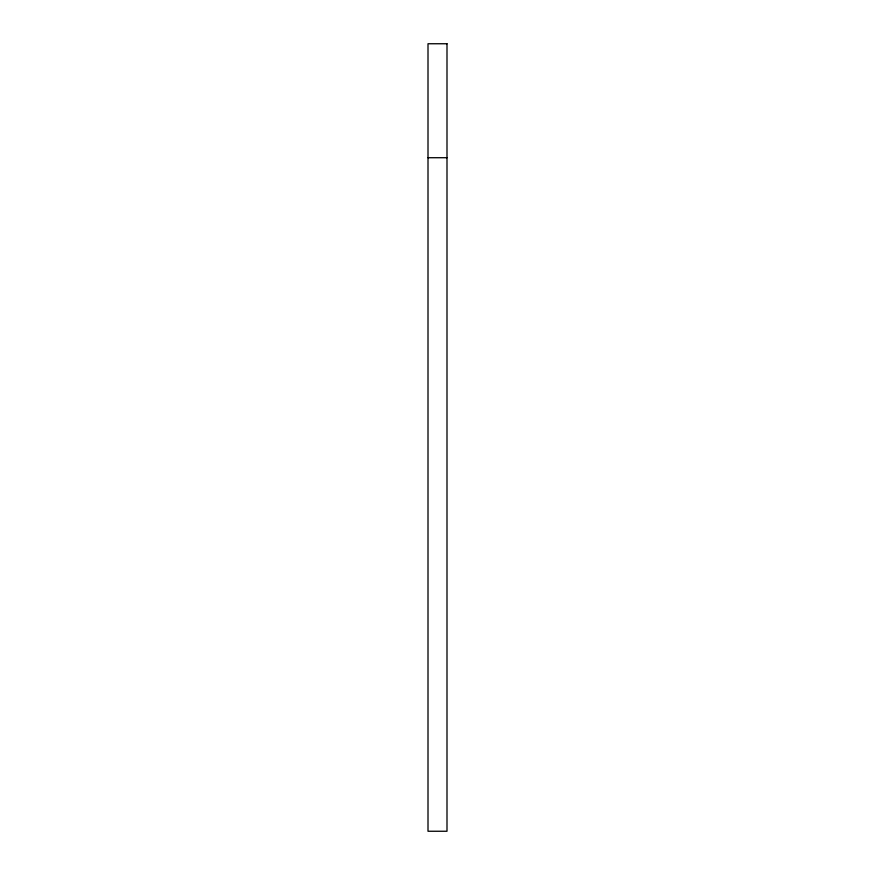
<?xml version="1.0" encoding="UTF-8"?>
<svg xmlns="http://www.w3.org/2000/svg" width="875" height="875" viewBox="0 0 875 875"><rect width="100%" height="100%" fill="white"/><g stroke="black" fill="none" stroke-linecap="round" stroke-linejoin="round"><path stroke-width="1.31" d="M428.006 157.719L446.994 157.719M446.994 43.75L428.006 43.75L428.006 831.25L446.994 831.25L446.994 43.75"/></g></svg>
